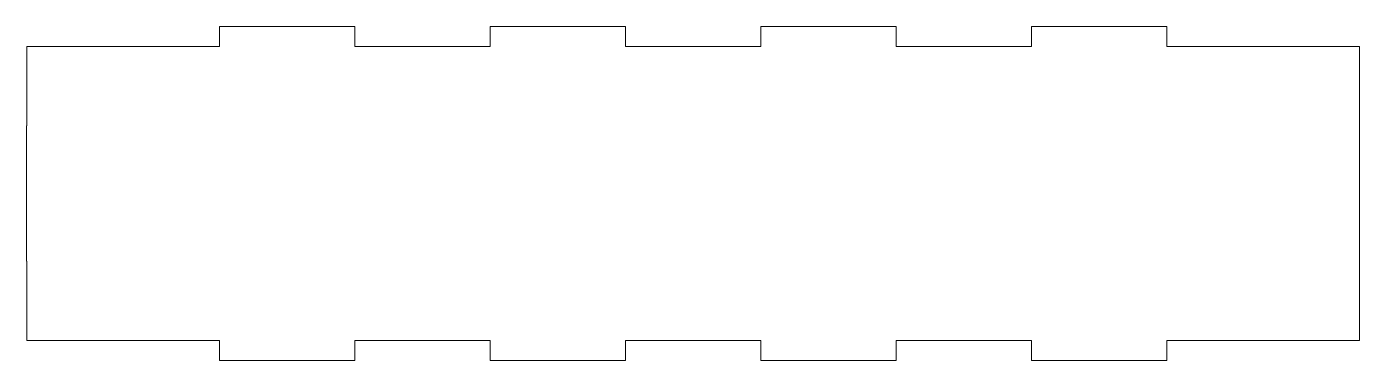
# Model space of a CAD drawing. Header units: inches. Extents: x 101 to 499, y -263 to -163.
import ezdxf

# ---------------------------------------------------------------- set-up
doc = ezdxf.new("R2010")
doc.units = ezdxf.units.IN
doc.header["$MEASUREMENT"] = 0
doc.layers.add('Layer 1', color=7, linetype='Continuous')

msp = doc.modelspace()

# ---------------------------------------------------------------- linework, layer by layer
at = {"layer": 'Layer 1', "lineweight": 0}
msp.add_lwpolyline([(100.77, -169.07), (100.77, -192.82), (100.71, -192.82), (100.71, -233.32), (100.77, -233.32), (100.77, -257.07), (158.37, -257.07), (158.37, -263.07), (198.87, -263.07), (198.87, -257.07), (239.37, -257.07), (239.37, -263.07), (279.87, -263.07), (279.87, -257.07), (320.37, -257.07), (320.37, -263.07), (360.87, -263.07), (360.87, -257.07), (401.37, -257.07), (401.37, -263.07), (441.87, -263.07), (441.87, -257.07), (482.37, -257.07), (499.48, -257.07), (499.48, -233.32), (499.48, -233.32), (499.48, -192.82), (499.48, -192.82), (499.48, -169.07), (441.87, -169.07), (441.87, -163.07), (401.37, -163.07), (401.37, -169.07), (360.87, -169.07), (360.87, -163.07), (320.37, -163.07), (320.37, -169.07), (279.87, -169.07), (279.87, -163.07), (239.37, -163.07), (239.37, -169.07), (198.87, -169.07), (198.87, -163.07), (158.37, -163.07), (158.37, -169.07), (117.87, -169.07), (100.77, -169.07)], dxfattribs=at)

doc.saveas('drawing.dxf')
